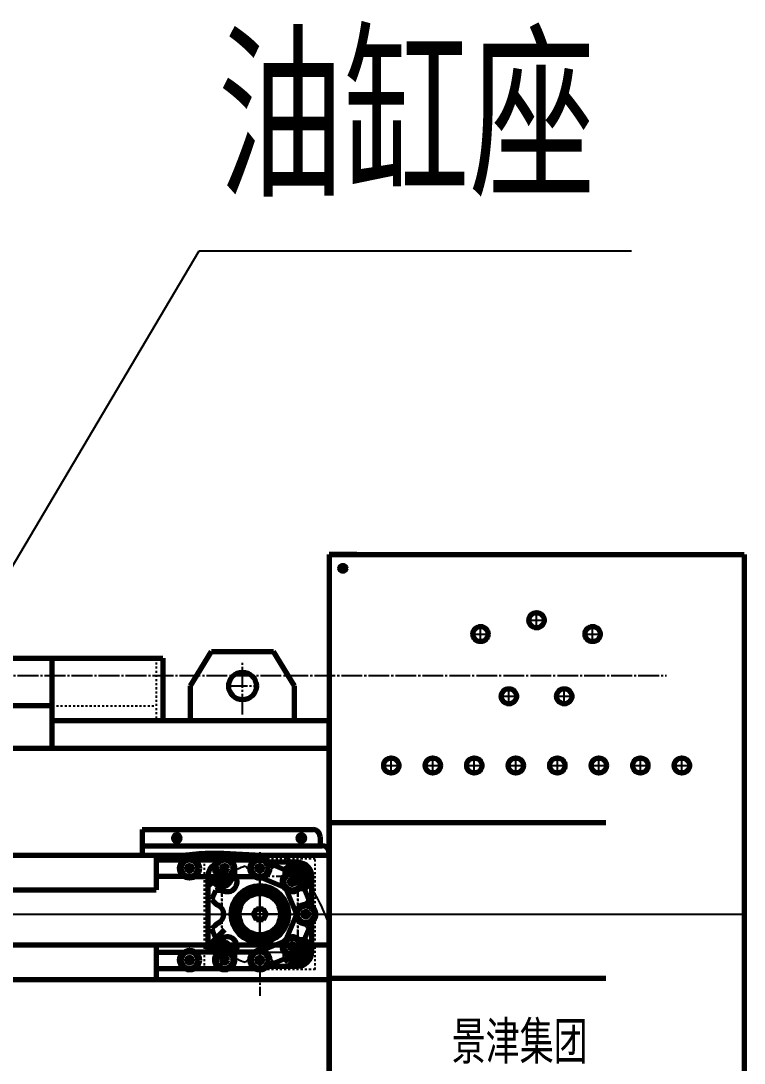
# Model space of a CAD drawing. Header units: millimetres. Extents: x -11880 to 11880, y -8400 to 8400.
# Drawn here: x -682 to 364, y 5046 to 6553 of the extents above; entities that cross this region are included whole.
import ezdxf

# ---------------------------------------------------------------- set-up
doc = ezdxf.new("R2010")
doc.units = ezdxf.units.MM
for name, pattern in [('EB_DASH', [6, 3, -3]), ('EB_DASHDOT', [39, 30, -3, 3, -3]), ('EB_DASHDOTDOT', [45, 30, -3, 3, -3, 3, -3])]:
    doc.linetypes.add(name, pattern=pattern)
for name, color, linetype, lineweight in [('CAXA0', 7, 'Continuous', 70), ('CAXA1', 1, 'EB_DASHDOT', 25), ('CAXA2', 6, 'EB_DASH', 25), ('CAXA3', 7, 'Continuous', 25), ('CAXA4', 3, 'Continuous', 25), ('CAXAnew1', 150, 'EB_DASH', 25)]:
    doc.layers.add(name, color=color, linetype=linetype, lineweight=lineweight)
doc.styles.add('标准', font='', dxfattribs={"width": 0.667})
doc.styles.get('标准').set_extended_font_data('SimSun')

# ---------------------------------------------------------------- blocks, each defined once
blk = doc.blocks.new('CAXBLOCK184', base_point=(-281.3, 5206.1))
at = {"layer": 'CAXA0'}
blk.add_circle((-281.3, 5206.1), 6.92, dxfattribs=at)
at = {"layer": 'CAXA1', "linetype": 'EB_DASHDOT', "lineweight": 25}
for p, q in [((-281.3, 5195.1), (-281.3, 5217.1)), ((-270.3, 5206.1), (-292.3, 5206.1))]:
    blk.add_line(p, q, dxfattribs=at)
at = {"layer": 'CAXA3'}
blk.add_arc((-281.3, 5206.1), 8, 350, 270, dxfattribs=at)
blk = doc.blocks.new('CAXBLOCK185', base_point=(-391.3, 5206.1))
at = {"layer": 'CAXA0'}
blk.add_circle((-391.3, 5206.1), 6.92, dxfattribs=at)
at = {"layer": 'CAXA1', "linetype": 'EB_DASHDOT', "lineweight": 25}
for p, q in [((-391.3, 5195.1), (-391.3, 5217.1)), ((-380.3, 5206.1), (-402.3, 5206.1))]:
    blk.add_line(p, q, dxfattribs=at)
at = {"layer": 'CAXA3'}
blk.add_arc((-391.3, 5206.1), 8, 350, 270, dxfattribs=at)
blk = doc.blocks.new('CAXBLOCK186', base_point=(-336.3, 5261.1))
at = {"layer": 'CAXA0', "linetype": 'Continuous', "lineweight": 70}
for centre, start, end in [((-336.3, 5327.5), 205.0816, 334.9184), ((-289.4, 5308), 160.0816, 289.9184), ((-289.4, 5214.1), 70.0816, 199.9184), ((-336.3, 5194.7), 25.0816, 154.9184)]:
    blk.add_arc(centre, 14.3, start, end, dxfattribs=at)
at = {"layer": 'CAXA0', "color": 230, "linetype": 'EB_DASHDOTDOT', "lineweight": 25}
for centre, radius, start, end in [((-298.2, 5306.3), 29.3, 124.9155, 149.1591), ((-336.3, 5261.1), 72.5, 62.0853, 72.9147), ((-331.2, 5320), 29.3, 345.8409, 10.0845), ((-277.4, 5266.2), 29.3, 79.9155, 104.1591), ((-336.3, 5261.1), 72.5, 17.0853, 27.9147), ((-291.1, 5299.2), 29.3, 300.8409, 325.0845), ((-291.1, 5223), 29.3, 34.9155, 59.1591), ((-336.3, 5261.1), 72.5, 332.0853, 342.9147), ((-277.4, 5256), 29.3, 255.8409, 280.0845), ((-341.4, 5202.1), 29.3, 171.0599, 190.0845), ((-374.4, 5215.8), 29.3, 304.9155, 329.1591), ((-298.2, 5215.8), 29.3, 210.8409, 235.0845), ((-331.2, 5202.1), 29.3, 349.9155, 14.1591), ((-336.3, 5261.1), 72.5, 242.0853, 252.9147), ((-336.3, 5261.1), 72.5, 287.0853, 297.9147)]:
    blk.add_arc(centre, radius, start, end, dxfattribs=at)
at = {"layer": 'CAXA0', "color": 230, "linetype": 'Continuous', "lineweight": 70}
for centre, radius, start, end in [((-383.3, 5308), 14.3, 250.0816, 19.9184), ((-383.3, 5308), 14.3, 250.0816, 19.9184), ((-341.4, 5320), 29.3, 188.9401, 194.1591), ((-336.3, 5261.1), 72.5, 152.0853, 162.9147), ((-395.3, 5266.2), 29.3, 75.8409, 100.0845), ((-381.6, 5299.2), 29.3, 214.9155, 239.1591), ((-381.6, 5299.2), 29.3, 233.9401, 239.1591), ((-402.7, 5261.1), 14.3, 295.0816, 64.9184), ((-402.7, 5261.1), 14.3, 295.0816, 64.9184), ((-270, 5261.1), 14.3, 115.0816, 244.9184), ((-381.6, 5223), 29.3, 120.8409, 145.0845), ((-381.6, 5223), 29.3, 120.8409, 145.0845), ((-336.3, 5261.1), 72.5, 197.0853, 207.9147), ((-336.3, 5261.1), 72.5, 197.0853, 207.9147), ((-395.3, 5256), 29.3, 259.9155, 284.1591), ((-395.3, 5256), 29.3, 259.9155, 284.1591), ((-395.3, 5256), 29.3, 278.9401, 284.1591), ((-383.3, 5214.1), 14.3, 340.0816, 109.9184), ((-383.3, 5214.1), 14.3, 340.0816, 109.9184), ((-383.3, 5214.1), 14.3, 340.0816, 109.9184), ((-341.4, 5202.1), 29.3, 165.8409, 171.0599)]:
    blk.add_arc(centre, radius, start, end, dxfattribs=at)
at = {"layer": 'CAXAnew1', "color": 230, "linetype": 'EB_DASHDOTDOT', "lineweight": 25}
for centre, radius, start, end in [((-341.4, 5320), 29.3, 169.9155, 188.9401), ((-336.3, 5261.1), 72.5, 107.0853, 117.9147), ((-374.4, 5306.3), 29.3, 30.8409, 55.0845)]:
    blk.add_arc(centre, radius, start, end, dxfattribs=at)
blk = doc.blocks.new('CAXBLOCK187', base_point=(-336.3, 5261.1))
at = {"layer": 'CAXA0', "linetype": 'Continuous', "lineweight": 70}
for centre, start, end in [((-336.3, 5327.5), 205.0816, 334.9184), ((-289.4, 5308), 160.0816, 289.9184), ((-289.4, 5214.1), 70.0816, 199.9184), ((-336.3, 5194.7), 25.0816, 154.9184)]:
    blk.add_arc(centre, 14.3, start, end, dxfattribs=at)
at = {"layer": 'CAXA0', "color": 230, "linetype": 'EB_DASHDOTDOT', "lineweight": 25}
for centre, radius, start, end in [((-298.2, 5306.3), 29.3, 124.9155, 149.1591), ((-336.3, 5261.1), 72.5, 62.0853, 72.9147), ((-331.2, 5320), 29.3, 345.8409, 10.0845), ((-277.4, 5266.2), 29.3, 79.9155, 104.1591), ((-336.3, 5261.1), 72.5, 17.0853, 27.9147), ((-291.1, 5299.2), 29.3, 300.8409, 325.0845), ((-291.1, 5223), 29.3, 34.9155, 59.1591), ((-336.3, 5261.1), 72.5, 332.0853, 342.9147), ((-277.4, 5256), 29.3, 255.8409, 280.0845), ((-341.4, 5202.1), 29.3, 171.0599, 190.0845), ((-374.4, 5215.8), 29.3, 304.9155, 329.1591), ((-298.2, 5215.8), 29.3, 210.8409, 235.0845), ((-331.2, 5202.1), 29.3, 349.9155, 14.1591), ((-336.3, 5261.1), 72.5, 242.0853, 252.9147), ((-336.3, 5261.1), 72.5, 287.0853, 297.9147)]:
    blk.add_arc(centre, radius, start, end, dxfattribs=at)
at = {"layer": 'CAXA0', "color": 230, "linetype": 'Continuous', "lineweight": 70}
for centre, radius, start, end in [((-383.3, 5308), 14.3, 250.0816, 19.9184), ((-383.3, 5308), 14.3, 250.0816, 19.9184), ((-341.4, 5320), 29.3, 188.9401, 194.1591), ((-336.3, 5261.1), 72.5, 152.0853, 162.9147), ((-395.3, 5266.2), 29.3, 75.8409, 100.0845), ((-381.6, 5299.2), 29.3, 214.9155, 239.1591), ((-381.6, 5299.2), 29.3, 233.9401, 239.1591), ((-402.7, 5261.1), 14.3, 295.0816, 64.9184), ((-402.7, 5261.1), 14.3, 295.0816, 64.9184), ((-270, 5261.1), 14.3, 115.0816, 244.9184), ((-381.6, 5223), 29.3, 120.8409, 145.0845), ((-381.6, 5223), 29.3, 120.8409, 145.0845), ((-336.3, 5261.1), 72.5, 197.0853, 207.9147), ((-336.3, 5261.1), 72.5, 197.0853, 207.9147), ((-395.3, 5256), 29.3, 259.9155, 284.1591), ((-395.3, 5256), 29.3, 259.9155, 284.1591), ((-395.3, 5256), 29.3, 278.9401, 284.1591), ((-383.3, 5214.1), 14.3, 340.0816, 109.9184), ((-383.3, 5214.1), 14.3, 340.0816, 109.9184), ((-383.3, 5214.1), 14.3, 340.0816, 109.9184), ((-341.4, 5202.1), 29.3, 165.8409, 171.0599)]:
    blk.add_arc(centre, radius, start, end, dxfattribs=at)
at = {"layer": 'CAXAnew1', "color": 230, "linetype": 'EB_DASHDOTDOT', "lineweight": 25}
for centre, radius, start, end in [((-341.4, 5320), 29.3, 169.9155, 188.9401), ((-336.3, 5261.1), 72.5, 107.0853, 117.9147), ((-374.4, 5306.3), 29.3, 30.8409, 55.0845)]:
    blk.add_arc(centre, radius, start, end, dxfattribs=at)
blk = doc.blocks.new('CAXBLOCK188', base_point=(-336.3, 5261.1))
at = {"layer": 'CAXA0', "linetype": 'Continuous', "lineweight": 70}
for centre, start, end in [((-336.3, 5327.5), 205.0816, 334.9184), ((-289.4, 5308), 160.0816, 289.9184), ((-289.4, 5214.1), 70.0816, 199.9184), ((-336.3, 5194.7), 25.0816, 154.9184)]:
    blk.add_arc(centre, 14.3, start, end, dxfattribs=at)
at = {"layer": 'CAXA0', "color": 230, "linetype": 'EB_DASHDOTDOT', "lineweight": 25}
for centre, radius, start, end in [((-298.2, 5306.3), 29.3, 124.9155, 149.1591), ((-336.3, 5261.1), 72.5, 62.0853, 72.9147), ((-331.2, 5320), 29.3, 345.8409, 10.0845), ((-277.4, 5266.2), 29.3, 79.9155, 104.1591), ((-336.3, 5261.1), 72.5, 17.0853, 27.9147), ((-291.1, 5299.2), 29.3, 300.8409, 325.0845), ((-291.1, 5223), 29.3, 34.9155, 59.1591), ((-336.3, 5261.1), 72.5, 332.0853, 342.9147), ((-277.4, 5256), 29.3, 255.8409, 280.0845), ((-341.4, 5202.1), 29.3, 171.0599, 190.0845), ((-374.4, 5215.8), 29.3, 304.9155, 329.1591), ((-298.2, 5215.8), 29.3, 210.8409, 235.0845), ((-331.2, 5202.1), 29.3, 349.9155, 14.1591), ((-336.3, 5261.1), 72.5, 242.0853, 252.9147), ((-336.3, 5261.1), 72.5, 287.0853, 297.9147)]:
    blk.add_arc(centre, radius, start, end, dxfattribs=at)
at = {"layer": 'CAXA0', "color": 230, "linetype": 'Continuous', "lineweight": 70}
for centre, radius, start, end in [((-383.3, 5308), 14.3, 250.0816, 19.9184), ((-383.3, 5308), 14.3, 250.0816, 19.9184), ((-341.4, 5320), 29.3, 188.9401, 194.1591), ((-336.3, 5261.1), 72.5, 152.0853, 162.9147), ((-395.3, 5266.2), 29.3, 75.8409, 100.0845), ((-381.6, 5299.2), 29.3, 214.9155, 239.1591), ((-381.6, 5299.2), 29.3, 233.9401, 239.1591), ((-402.7, 5261.1), 14.3, 295.0816, 64.9184), ((-402.7, 5261.1), 14.3, 295.0816, 64.9184), ((-270, 5261.1), 14.3, 115.0816, 244.9184), ((-381.6, 5223), 29.3, 120.8409, 145.0845), ((-381.6, 5223), 29.3, 120.8409, 145.0845), ((-336.3, 5261.1), 72.5, 197.0853, 207.9147), ((-336.3, 5261.1), 72.5, 197.0853, 207.9147), ((-395.3, 5256), 29.3, 259.9155, 284.1591), ((-395.3, 5256), 29.3, 259.9155, 284.1591), ((-395.3, 5256), 29.3, 278.9401, 284.1591), ((-383.3, 5214.1), 14.3, 340.0816, 109.9184), ((-383.3, 5214.1), 14.3, 340.0816, 109.9184), ((-383.3, 5214.1), 14.3, 340.0816, 109.9184), ((-341.4, 5202.1), 29.3, 165.8409, 171.0599)]:
    blk.add_arc(centre, radius, start, end, dxfattribs=at)
at = {"layer": 'CAXAnew1', "color": 230, "linetype": 'EB_DASHDOTDOT', "lineweight": 25}
for centre, radius, start, end in [((-341.4, 5320), 29.3, 169.9155, 188.9401), ((-336.3, 5261.1), 72.5, 107.0853, 117.9147), ((-374.4, 5306.3), 29.3, 30.8409, 55.0845)]:
    blk.add_arc(centre, radius, start, end, dxfattribs=at)
blk = doc.blocks.new('CAXBLOCK189', base_point=(-281.3, 5316.1))
at = {"layer": 'CAXA0'}
blk.add_circle((-281.3, 5316.1), 6.92, dxfattribs=at)
at = {"layer": 'CAXA1', "linetype": 'EB_DASHDOT', "lineweight": 25}
for p, q in [((-281.3, 5305.1), (-281.3, 5327.1)), ((-270.3, 5316.1), (-292.3, 5316.1))]:
    blk.add_line(p, q, dxfattribs=at)
at = {"layer": 'CAXA3'}
blk.add_arc((-281.3, 5316.1), 8, 350, 270, dxfattribs=at)
blk = doc.blocks.new('CAXBLOCK190', base_point=(-391.3, 5316.1))
at = {"layer": 'CAXA0'}
blk.add_circle((-391.3, 5316.1), 6.92, dxfattribs=at)
at = {"layer": 'CAXA1', "linetype": 'EB_DASHDOT', "lineweight": 25}
for p, q in [((-391.3, 5305.1), (-391.3, 5327.1)), ((-380.3, 5316.1), (-402.3, 5316.1))]:
    blk.add_line(p, q, dxfattribs=at)
at = {"layer": 'CAXA3'}
blk.add_arc((-391.3, 5316.1), 8, 350, 270, dxfattribs=at)
blk = doc.blocks.new('CAXBLOCK191', base_point=(-336.3, 5261.1))
at = {"layer": 'CAXA0'}
for p, q in [((-345.6, 5261.1), (-340.9, 5269.1)), ((-340.9, 5253.1), (-345.6, 5261.1)), ((-340.9, 5269.1), (-331.7, 5269.1)), ((-331.7, 5269.1), (-327.1, 5261.1)), ((-327.1, 5261.1), (-331.7, 5253.1)), ((-331.7, 5253.1), (-340.9, 5253.1))]:
    blk.add_line(p, q, dxfattribs=at)
blk.add_circle((-336.3, 5261.1), 8, dxfattribs=at)
at = {"layer": 'CAXA1', "linetype": 'EB_DASHDOT', "lineweight": 25}
for p, q in [((-348.6, 5261.1), (-324.1, 5261.1)), ((-336.3, 5272.1), (-336.3, 5250.1))]:
    blk.add_line(p, q, dxfattribs=at)
blk = doc.blocks.new('CAXBLOCK192', base_point=(-336.3, 5261.1))
at = {"layer": 'CAXA0'}
for p, q in [((-345.6, 5261.1), (-340.9, 5269.1)), ((-340.9, 5253.1), (-345.6, 5261.1)), ((-340.9, 5269.1), (-331.7, 5269.1)), ((-331.7, 5269.1), (-327.1, 5261.1)), ((-327.1, 5261.1), (-331.7, 5253.1)), ((-331.7, 5253.1), (-340.9, 5253.1))]:
    blk.add_line(p, q, dxfattribs=at)
blk.add_circle((-336.3, 5261.1), 8, dxfattribs=at)
at = {"layer": 'CAXA1', "linetype": 'EB_DASHDOT', "lineweight": 25}
for p, q in [((-348.6, 5261.1), (-324.1, 5261.1)), ((-336.3, 5272.1), (-336.3, 5250.1))]:
    blk.add_line(p, q, dxfattribs=at)
blk = doc.blocks.new('CAXBLOCK193', base_point=(-276.3, 5371.1))
at = {"layer": 'CAXA0'}
for p, q in [((-279.2, 5371.1), (-277.8, 5373.6)), ((-279.2, 5371.1), (-277.8, 5368.6)), ((-277.8, 5373.6), (-274.9, 5373.6)), ((-277.8, 5368.6), (-274.9, 5368.6)), ((-273.4, 5371.1), (-274.9, 5373.6)), ((-273.4, 5371.1), (-274.9, 5373.6)), ((-273.4, 5371.1), (-274.9, 5368.6))]:
    blk.add_line(p, q, dxfattribs=at)
blk.add_circle((-276.3, 5371.1), 2.89, dxfattribs=at)
for start, end in [(0, 180), (180, 0)]:
    blk.add_arc((-276.3, 5371.1), 4.89, start, end, dxfattribs=at)
at = {"layer": 'CAXA1', "linetype": 'EB_DASHDOT', "lineweight": 25}
for p, q in [((-284.2, 5371.1), (-268.4, 5371.1)), ((-276.3, 5363.2), (-276.3, 5379))]:
    blk.add_line(p, q, dxfattribs=at)
blk = doc.blocks.new('CAXBLOCK194', base_point=(-456.3, 5371.1))
at = {"layer": 'CAXA0'}
for p, q in [((-459.2, 5371.1), (-457.8, 5373.6)), ((-459.2, 5371.1), (-457.8, 5368.6)), ((-457.8, 5373.6), (-454.9, 5373.6)), ((-457.8, 5368.6), (-454.9, 5368.6)), ((-453.4, 5371.1), (-454.9, 5373.6)), ((-453.4, 5371.1), (-454.9, 5373.6)), ((-453.4, 5371.1), (-454.9, 5368.6))]:
    blk.add_line(p, q, dxfattribs=at)
blk.add_circle((-456.3, 5371.1), 2.89, dxfattribs=at)
for start, end in [(0, 180), (180, 0)]:
    blk.add_arc((-456.3, 5371.1), 4.89, start, end, dxfattribs=at)
at = {"layer": 'CAXA1', "linetype": 'EB_DASHDOT', "lineweight": 25}
for p, q in [((-464.2, 5371.1), (-448.4, 5371.1)), ((-456.3, 5363.2), (-456.3, 5379))]:
    blk.add_line(p, q, dxfattribs=at)
blk = doc.blocks.new('CAXBLOCK195', base_point=(-236.3, 4981.1))
at = {"layer": 'CAXA0', "linetype": 'Continuous', "lineweight": 70}
for p, q in [((-236.3, 5781.1), (-236.3, 4981.1)), ((-236.3, 5781.1), (363.7, 5781.1)), ((-236.3, 5781.1), (-196.3, 5781.1)), ((-196.3, 5781.1), (-236.3, 5781.1)), ((-236.3, 5781.1), (-196.3, 5781.1)), ((-196.3, 5781.1), (-236.3, 5781.1)), ((363.7, 5781.1), (363.7, 4981.1)), ((-236.3, 4981.1), (363.7, 4981.1))]:
    blk.add_line(p, q, dxfattribs=at)
for centre, radius in [((-216.3, 5761.1), 4.25), ((63.7, 5686.1), 11), ((-17.3, 5666.1), 11), ((144.7, 5666.1), 11), ((23.7, 5576.1), 11), ((103.7, 5576.1), 11), ((-146.3, 5476.1), 11), ((-86.3, 5476.1), 11), ((-26.3, 5476.1), 11), ((33.7, 5476.1), 11), ((93.7, 5476.1), 11), ((153.7, 5476.1), 11), ((213.7, 5476.1), 11), ((273.7, 5476.1), 11)]:
    blk.add_circle(centre, radius, dxfattribs=at)
at = {"layer": 'CAXA1', "linetype": 'EB_DASHDOT', "lineweight": 25}
for p, q in [((-209.1, 5761.1), (-223.6, 5761.1)), ((-216.3, 5753.8), (-216.3, 5768.3)), ((63.7, 5672.1), (63.7, 5700.1)), ((49.7, 5686.1), (77.7, 5686.1)), ((-31.3, 5666.1), (-3.3, 5666.1)), ((-17.3, 5652.1), (-17.3, 5680.1)), ((130.7, 5666.1), (158.7, 5666.1)), ((144.7, 5652.1), (144.7, 5680.1)), ((9.7, 5576.1), (37.7, 5576.1)), ((23.7, 5562.1), (23.7, 5590.1)), ((89.7, 5576.1), (117.7, 5576.1)), ((103.7, 5562.1), (103.7, 5590.1)), ((-146.3, 5462.1), (-146.3, 5490.1)), ((-86.3, 5462.1), (-86.3, 5490.1)), ((-26.3, 5462.1), (-26.3, 5490.1)), ((33.7, 5462.1), (33.7, 5490.1)), ((93.7, 5462.1), (93.7, 5490.1)), ((153.7, 5462.1), (153.7, 5490.1)), ((213.7, 5462.1), (213.7, 5490.1)), ((273.7, 5462.1), (273.7, 5490.1)), ((-160.3, 5476.1), (-132.3, 5476.1)), ((-100.3, 5476.1), (-72.3, 5476.1)), ((-40.3, 5476.1), (-12.3, 5476.1)), ((19.7, 5476.1), (47.7, 5476.1)), ((79.7, 5476.1), (107.7, 5476.1)), ((139.7, 5476.1), (167.7, 5476.1)), ((199.7, 5476.1), (227.7, 5476.1)), ((259.7, 5476.1), (287.7, 5476.1))]:
    blk.add_line(p, q, dxfattribs=at)
at = {"layer": 'CAXA4', "linetype": 'Continuous', "lineweight": 25, "insert": (-59, 5104.9), "char_height": 54, "attachment_point": 1, "style": '标准'}
blk.add_mtext('\\fSimSun|b0|i0|p34;景津集团', dxfattribs=at)
blk = doc.blocks.new('*D315')
at = {"layer": 'CAXA4', "linetype": 'Continuous', "lineweight": 25}
blk.add_hatch(color=0, dxfattribs=at).paths.add_polyline_path([(-799.2, 5586.2), (-725.1, 5681.8), (-751, 5697.1)], flags=0)
at = {"layer": 'CAXA4', "color": 0, "linetype": 'Continuous', "lineweight": 25}
for p, q in [((-799.2, 5586.2), (-423.9, 6220.3)), ((-423.9, 6220.3), (200.9, 6220.3))]:
    blk.add_line(p, q, dxfattribs=at)
at = {"layer": 'CAXA4', "color": 0, "linetype": 'Continuous', "lineweight": 25, "insert": (-397.4, 6519.3), "char_height": 200, "attachment_point": 1, "style": '标准'}
blk.add_mtext('\\fSimSun|b0|i0|p34;油缸座', dxfattribs=at)

msp = doc.modelspace()

# ---------------------------------------------------------------- linework, layer by layer
at = {"layer": 'CAXA0'}
for p, q in [((-436.33, 5591.08), (-406.33, 5641.08)), ((-406.33, 5641.08), (-316.33, 5641.08)), ((-286.33, 5591.08), (-316.33, 5641.08)), ((-1136.33, 5631.08), (-476.33, 5631.08)), ((-636.33, 5501.08), (-636.33, 5631.08)), ((-476.33, 5631.08), (-476.33, 5541.08)), ((-436.33, 5541.08), (-436.33, 5591.08)), ((-286.33, 5541.08), (-286.33, 5591.08)), ((-636.33, 5562.08), (-1076.33, 5562.08)), ((-236.33, 5541.08), (-236.33, 4981.08)), ((-506.33, 5383.58), (-259.33, 5383.58)), ((-506.33, 5383.58), (-506.33, 5346.08)), ((-249.33, 5373.58), (-249.33, 5360.08)), ((-506.33, 5360.08), (-246.33, 5360.08)), ((-236.33, 5346.08), (-1504.49, 5346.08)), ((-486.36, 5346.08), (-486.36, 5296.08)), ((-281.33, 5336.08), (-324.93, 5336.08)), ((-295.47, 5330.22), (-300.21, 5325.48)), ((-281.33, 5329.75), (-293.16, 5322.91)), ((-281.33, 5329.75), (-293.16, 5322.91)), ((-293.16, 5322.91), (-293.16, 5322.56)), ((-293.16, 5322.91), (-293.16, 5322.56)), ((-269.49, 5322.91), (-281.33, 5329.75)), ((-269.49, 5322.91), (-281.33, 5329.75)), ((-269.49, 5309.25), (-269.49, 5322.91)), ((-269.49, 5309.25), (-269.49, 5322.91)), ((-411.33, 5316.08), (-411.33, 5206.71)), ((-404.63, 5315.46), (-398.16, 5304.25)), ((-398.16, 5304.25), (-384.49, 5304.25)), ((-384.49, 5304.25), (-378.02, 5315.46)), ((-269.49, 5309.25), (-275.26, 5305.92)), ((-261.33, 5272.47), (-261.33, 5316.08)), ((-1500.6, 5296.08), (-486.36, 5296.08)), ((-267.18, 5301.94), (-271.92, 5297.2)), ((-261.33, 5206.08), (-261.33, 5249.69)), ((-405.47, 5220.22), (-386.7, 5238.99)), ((-236.33, 5216.08), (-1481.07, 5216.08)), ((-486.36, 5216.08), (-486.36, 5166.08)), ((-403.16, 5212.91), (-391.33, 5219.75)), ((-403.16, 5212.91), (-391.33, 5219.75)), ((-379.49, 5212.91), (-391.33, 5219.75)), ((-379.49, 5212.91), (-391.33, 5219.75)), ((-274.49, 5217.92), (-274.84, 5217.92)), ((-267.66, 5206.08), (-274.49, 5217.92)), ((-267.66, 5206.08), (-274.49, 5217.92)), ((-267.18, 5220.22), (-271.92, 5224.96)), ((-403.16, 5212.91), (-403.16, 5206.71)), ((-403.16, 5212.91), (-403.16, 5206.71)), ((-379.49, 5206.79), (-379.49, 5212.91)), ((-288.16, 5194.25), (-291.49, 5200.01)), ((-288.16, 5194.25), (-291.49, 5200.01)), ((-274.49, 5194.25), (-267.66, 5206.08)), ((-274.49, 5194.25), (-267.66, 5206.08)), ((-324.93, 5186.08), (-281.33, 5186.08)), ((-295.47, 5191.94), (-300.21, 5196.68)), ((-288.16, 5194.25), (-274.49, 5194.25)), ((-288.16, 5194.25), (-274.49, 5194.25)), ((-236.33, 5166.08), (-1470.9, 5166.08))]:
    msp.add_line(p, q, dxfattribs=at)
at = {"layer": 'CAXA0', "linetype": 'Continuous', "lineweight": 70}
for p, q in [((-636.33, 5541.08), (-236.33, 5541.08)), ((-636.33, 5501.08), (-636.33, 5541.08)), ((-236.33, 4981.08), (-236.33, 5541.08)), ((-1451.54, 5501.08), (-236.33, 5501.08)), ((-236.33, 5393.58), (163.67, 5393.58)), ((-486.36, 5339.46), (-437.93, 5339.46)), ((-437.93, 5339.46), (-387.13, 5339.46)), ((-387.13, 5339.46), (-336.33, 5339.46)), ((-331.73, 5338.54), (-284.8, 5319.1)), ((-486.36, 5316.08), (-441.33, 5316.08)), ((-441.33, 5316.08), (-441.33, 5315.95)), ((-437.93, 5315.46), (-387.13, 5315.46)), ((-387.13, 5315.46), (-344.06, 5315.46)), ((-293.99, 5296.93), (-340.92, 5316.37)), ((-339.67, 5315.93), (-339.86, 5315.93)), ((-339.67, 5315.93), (-339.86, 5315.93)), ((-278.31, 5312.61), (-258.87, 5265.67)), ((-281.04, 5256.49), (-300.48, 5303.42)), ((-300.48, 5218.74), (-281.04, 5265.67)), ((-258.87, 5256.49), (-278.31, 5209.55)), ((-340.92, 5205.79), (-293.99, 5225.23)), ((-486.36, 5206.08), (-441.75, 5206.08)), ((-437.93, 5206.71), (-387.13, 5206.71)), ((-387.13, 5206.71), (-336.33, 5206.71)), ((-284.8, 5203.06), (-331.73, 5183.62)), ((-486.36, 5182.71), (-437.93, 5182.71)), ((-437.93, 5182.71), (-387.13, 5182.71)), ((-387.13, 5182.71), (-336.33, 5182.71)), ((-236.33, 5168.58), (163.67, 5168.58))]:
    msp.add_line(p, q, dxfattribs=at)
at = {"layer": 'CAXA0'}
for centre, radius in [((-361.33, 5591.08), 20), ((-456.33, 5371.08), 3), ((-276.33, 5371.08), 3), ((-391.33, 5316.08), 7), ((-391.33, 5316.08), 7), ((-281.33, 5316.08), 7), ((-281.33, 5316.08), 7), ((-336.33, 5261.08), 41.26), ((-336.33, 5261.08), 35), ((-336.33, 5261.08), 35), ((-336.33, 5261.08), 35), ((-336.33, 5261.08), 30), ((-336.33, 5261.08), 30), ((-336.33, 5261.08), 30), ((-391.33, 5206.08), 7), ((-391.33, 5206.08), 7), ((-281.33, 5206.08), 7), ((-281.33, 5206.08), 7)]:
    msp.add_circle(centre, radius, dxfattribs=at)
at = {"layer": 'CAXA0', "linetype": 'Continuous', "lineweight": 70}
for centre, radius in [((-437.93, 5327.46), 14.29), ((-437.93, 5327.46), 12), ((-387.13, 5327.46), 14.29), ((-387.13, 5327.46), 12), ((-336.33, 5327.46), 14.29), ((-336.33, 5327.46), 12), ((-437.93, 5327.46), 4), ((-387.13, 5327.46), 4), ((-336.33, 5327.46), 4), ((-289.39, 5308.01), 14.29), ((-289.39, 5308.01), 12), ((-289.39, 5308.01), 4), ((-269.95, 5261.08), 14.29), ((-269.95, 5261.08), 12), ((-269.95, 5261.08), 4), ((-289.39, 5214.15), 14.29), ((-289.39, 5214.15), 12), ((-289.39, 5214.15), 4), ((-437.93, 5194.71), 14.29), ((-437.93, 5194.71), 12), ((-437.93, 5194.71), 4), ((-387.13, 5194.71), 14.29), ((-387.13, 5194.71), 12), ((-387.13, 5194.71), 4), ((-336.33, 5194.71), 14.29), ((-336.33, 5194.71), 12), ((-336.33, 5194.71), 4)]:
    msp.add_circle(centre, radius, dxfattribs=at)
at = {"layer": 'CAXA0'}
for centre, radius, start, end in [((-259.33, 5373.58), 10, 0, 90), ((-246.33, 5350.08), 10, 0, 90), ((-391.33, 5316.08), 20, 114.75731, 224.99999), ((-281.33, 5316.08), 20, 314.99999, 134.99999), ((-281.33, 5316.08), 15, 298.09155, 151.90845), ((-281.33, 5316.08), 11.84, 300.85591, 150.40626), ((-281.33, 5316.08), 11.84, 300.85591, 149.14409), ((-391.33, 5316.08), 15, 182.38802, 357.61198), ((-391.33, 5316.08), 11.84, 183.02717, 356.52132), ((-283.33, 5317.08), 11.33, 301.42908, 301.49061), ((-391.33, 5206.08), 20, 134.99999, 178.20922), ((-391.33, 5206.08), 15, 2.38802, 177.61198), ((-391.33, 5206.08), 11.83, 3.47868, 176.97283), ((-281.33, 5206.08), 20, 224.99999, 44.99999), ((-281.33, 5206.08), 15, 208.09155, 61.90845), ((-281.33, 5206.08), 11.84, 210.85591, 59.14409)]:
    msp.add_arc(centre, radius, start, end, dxfattribs=at)
at = {"layer": 'CAXA0', "linetype": 'Continuous', "lineweight": 70}
for centre, radius, start, end in [((-336.33, 5327.46), 14.28, 205.0816, 334.9184), ((-298.25, 5306.34), 29.32, 148.81321, 149.1591), ((-289.39, 5308.01), 14.28, 160.0816, 289.9184), ((-277.4, 5266.16), 29.32, 104.08268, 104.1591), ((-277.4, 5266.16), 29.32, 104.08268, 104.1591), ((-269.95, 5261.08), 14.28, 115.0816, 244.9184), ((-269.95, 5261.08), 14.28, 115.0816, 244.9184), ((-291.07, 5223), 29.32, 58.81321, 59.1591), ((-289.39, 5214.15), 14.28, 70.0816, 199.9184), ((-374.41, 5215.82), 29.32, 328.81321, 329.1591), ((-336.33, 5194.71), 14.27, 25.0816, 154.9184), ((-331.25, 5202.15), 29.32, 13.81321, 14.1591)]:
    msp.add_arc(centre, radius, start, end, dxfattribs=at)
at = {"layer": 'CAXA0', "color": 230, "linetype": 'Continuous', "lineweight": 70}
for centre, start, end in [((-336.33, 5327.46), 205.0816, 334.9184), ((-289.39, 5308.01), 160.0816, 289.9184), ((-289.39, 5214.15), 70.0816, 199.9184), ((-336.33, 5194.71), 25.0816, 154.9184)]:
    msp.add_arc(centre, 14.28, start, end, dxfattribs=at)
at = {"layer": 'CAXA1', "linetype": 'EB_DASHDOT', "lineweight": 25}
for p, q in [((-361.33, 5549.55), (-361.33, 5624.49)), ((-1076.33, 5606.08), (251.34, 5606.08)), ((-384.33, 5591.08), (-338.33, 5591.08)), ((-336.33, 5346.08), (-336.33, 5176.08)), ((-336.33, 5339.08), (-336.33, 5183.08)), ((-336.33, 5183.08), (-336.33, 5339.08)), ((-336.33, 5184.75), (-336.33, 5339)), ((-336.33, 5185.58), (-336.33, 5336.58)), ((-336.33, 5185.58), (-336.33, 5336.58)), ((-391.33, 5301.25), (-391.33, 5330.92)), ((-391.33, 5301.25), (-391.33, 5330.92)), ((-391.33, 5303.58), (-391.33, 5328.58)), ((-391.33, 5303.58), (-391.33, 5328.58)), ((-391.33, 5305.08), (-391.33, 5327.08)), ((-391.33, 5306.08), (-391.33, 5326.08)), ((-391.33, 5306.08), (-391.33, 5326.08)), ((-336.33, 5196.41), (-336.33, 5330.08)), ((-336.33, 5196.41), (-336.33, 5330.08)), ((-336.33, 5196.41), (-336.33, 5330.08)), ((-336.33, 5196.41), (-336.33, 5330.08)), ((-336.33, 5326.08), (-336.33, 5196.08)), ((-336.33, 5326.08), (-336.33, 5196.08)), ((-281.33, 5330.92), (-281.33, 5301.25)), ((-281.33, 5330.92), (-281.33, 5301.25)), ((-281.33, 5330.92), (-281.33, 5301.25)), ((-281.33, 5330.92), (-281.33, 5301.25)), ((-281.33, 5303.58), (-281.33, 5328.58)), ((-281.33, 5303.58), (-281.33, 5328.58)), ((-281.33, 5305.08), (-281.33, 5327.08)), ((-281.33, 5306.08), (-281.33, 5326.08)), ((-281.33, 5306.08), (-281.33, 5326.08)), ((-406.16, 5316.08), (-376.49, 5316.08)), ((-403.83, 5316.08), (-378.83, 5316.08)), ((-401.33, 5316.08), (-381.33, 5316.08)), ((-401.33, 5316.08), (-381.33, 5316.08)), ((-296.16, 5316.08), (-266.49, 5316.08)), ((-296.16, 5316.08), (-266.49, 5316.08)), ((-293.83, 5316.08), (-268.83, 5316.08)), ((-291.33, 5316.08), (-271.33, 5316.08)), ((-291.33, 5316.08), (-271.33, 5316.08)), ((-336.33, 5223.08), (-336.33, 5299.08)), ((-336.33, 5228.08), (-336.33, 5294.08)), ((-336.33, 5228.08), (-336.33, 5294.08)), ((-298.33, 5261.08), (-374.33, 5261.08)), ((-369.33, 5261.08), (-303.33, 5261.08)), ((-369.33, 5261.08), (-303.33, 5261.08)), ((-306.24, 5261.08), (-273.33, 5261.08)), ((-306.24, 5261.08), (-273.33, 5261.08)), ((-276.95, 5261.08), (-262.95, 5261.08)), ((-276.95, 5261.08), (-262.95, 5261.08)), ((-391.33, 5191.25), (-391.33, 5220.92)), ((-391.33, 5191.25), (-391.33, 5220.92)), ((-391.33, 5191.25), (-391.33, 5220.92)), ((-391.33, 5191.25), (-391.33, 5220.92)), ((-391.33, 5193.58), (-391.33, 5218.58)), ((-391.33, 5193.58), (-391.33, 5218.58)), ((-391.33, 5195.08), (-391.33, 5217.08)), ((-391.33, 5195.08), (-391.33, 5217.08)), ((-391.33, 5195.08), (-391.33, 5217.08)), ((-281.33, 5220.92), (-281.33, 5191.25)), ((-281.33, 5220.92), (-281.33, 5191.25)), ((-281.33, 5220.92), (-281.33, 5191.25)), ((-281.33, 5220.92), (-281.33, 5191.25)), ((-281.33, 5193.58), (-281.33, 5218.58)), ((-281.33, 5193.58), (-281.33, 5218.58)), ((-281.33, 5195.08), (-281.33, 5217.08)), ((-281.33, 5195.08), (-281.33, 5217.08)), ((-281.33, 5195.08), (-281.33, 5217.08)), ((-376.49, 5206.08), (-406.16, 5206.08)), ((-376.49, 5206.08), (-406.16, 5206.08)), ((-403.83, 5206.08), (-378.83, 5206.08)), ((-402.33, 5206.08), (-380.33, 5206.08)), ((-402.33, 5206.08), (-380.33, 5206.08)), ((-336.33, 5187.71), (-336.33, 5201.71)), ((-336.33, 5187.71), (-336.33, 5201.71)), ((-266.49, 5206.08), (-296.16, 5206.08)), ((-266.49, 5206.08), (-296.16, 5206.08)), ((-293.83, 5206.08), (-268.83, 5206.08)), ((-292.33, 5206.08), (-270.33, 5206.08)), ((-292.33, 5206.08), (-270.33, 5206.08))]:
    msp.add_line(p, q, dxfattribs=at)
at = {"layer": 'CAXA1', "color": 1, "linetype": 'EB_DASHDOT', "lineweight": 25}
for p, q in [((-336.33, 5350.88), (-336.33, 5143.13)), ((-391.33, 5296.08), (-391.33, 5336.08)), ((-391.33, 5296.08), (-391.33, 5336.08)), ((-281.33, 5336.08), (-281.33, 5296.08)), ((-281.33, 5336.08), (-281.33, 5296.08)), ((-301.33, 5316.08), (-261.33, 5316.08)), ((-7897.25, 5261.08), (363.67, 5261.08)), ((-7688.17, 5261.08), (363.67, 5261.08)), ((-7300.21, 5261.08), (363.67, 5261.08)), ((-391.33, 5186.08), (-391.33, 5226.08)), ((-391.33, 5186.08), (-391.33, 5226.08)), ((-281.33, 5226.08), (-281.33, 5186.08)), ((-281.33, 5226.08), (-281.33, 5186.08)), ((-371.33, 5206.08), (-411.33, 5206.08)), ((-261.33, 5206.08), (-301.33, 5206.08))]:
    msp.add_line(p, q, dxfattribs=at)
at = {"layer": 'CAXA1'}
for p, q in [((-391.33, 5208.84), (-391.33, 5324.79)), ((-281.33, 5208.84), (-281.33, 5324.79)), ((-391.33, 5316.08), (-391.33, 5206.08)), ((-390.69, 5316.08), (-268.09, 5316.08)), ((-281.33, 5316.08), (-281.33, 5206.08)), ((-407.89, 5206.08), (-264.7, 5206.08))]:
    msp.add_line(p, q, dxfattribs=at)
at = {"layer": 'CAXA2', "color": 6, "linetype": 'EB_DASH', "lineweight": 25}
msp.add_line((-486.33, 5631.08), (-486.33, 5536.08), dxfattribs=at)
at = {"layer": 'CAXA2'}
for p, q in [((-636.33, 5562.08), (-486.33, 5562.08)), ((-416.33, 5181.08), (-416.33, 5341.08)), ((-256.33, 5341.08), (-416.33, 5341.08)), ((-256.33, 5181.08), (-256.33, 5341.08)), ((-256.33, 5181.08), (-416.33, 5181.08))]:
    msp.add_line(p, q, dxfattribs=at)
at = {"layer": 'CAXA3', "linetype": 'Continuous', "lineweight": 25}
for centre, start, end in [((-391.33, 5316.08), 90, 0), ((-391.33, 5316.08), 90, 0), ((-281.33, 5316.08), 180, 90), ((-281.33, 5316.08), 180, 90), ((-391.33, 5206.08), 0, 270), ((-391.33, 5206.08), 0, 270), ((-281.33, 5206.08), 270, 180), ((-281.33, 5206.08), 270, 180)]:
    msp.add_arc(centre, 8, start, end, dxfattribs=at)
at = {"layer": 'CAXA3'}
msp.add_open_spline([(-506.33, 5349.6), (-502.87, 5347.5), (-488.91, 5341.31), (-422.78, 5356.3), (-360.79, 5350.8), (-293.36, 5344.96), (-264.43, 5306.38), (-245.02, 5270.37), (-236.33, 5245.61)], degree=3, knots=[0, 0, 0, 0, 12.1589849, 46.6444198, 194.1981209, 207.1367546, 247.5162701, 327.4516765, 327.4516765, 327.4516765, 327.4516765], dxfattribs=at)

# ---------------------------------------------------------------- block references
at = {"layer": 'CAXA0'}
for name, p in [('CAXBLOCK195', (-236.33, 4981.08)), ('CAXBLOCK194', (-456.33, 5371.08)), ('CAXBLOCK193', (-276.33, 5371.08)), ('CAXBLOCK186', (-336.33, 5261.08)), ('CAXBLOCK187', (-336.33, 5261.08)), ('CAXBLOCK188', (-336.33, 5261.08)), ('CAXBLOCK190', (-391.33, 5316.08)), ('CAXBLOCK189', (-281.33, 5316.08)), ('CAXBLOCK185', (-391.33, 5206.08)), ('CAXBLOCK184', (-281.33, 5206.08))]:
    msp.add_blockref(name, p, dxfattribs=at)
at = {"layer": 'CAXA0', "color": 192}
for name in ['CAXBLOCK191', 'CAXBLOCK192']:
    msp.add_blockref(name, (-336.33, 5261.08), dxfattribs=at)
at = {"layer": 'CAXA4'}
msp.add_blockref('*D315', (0, 0), dxfattribs=at)

doc.saveas('drawing.dxf')
